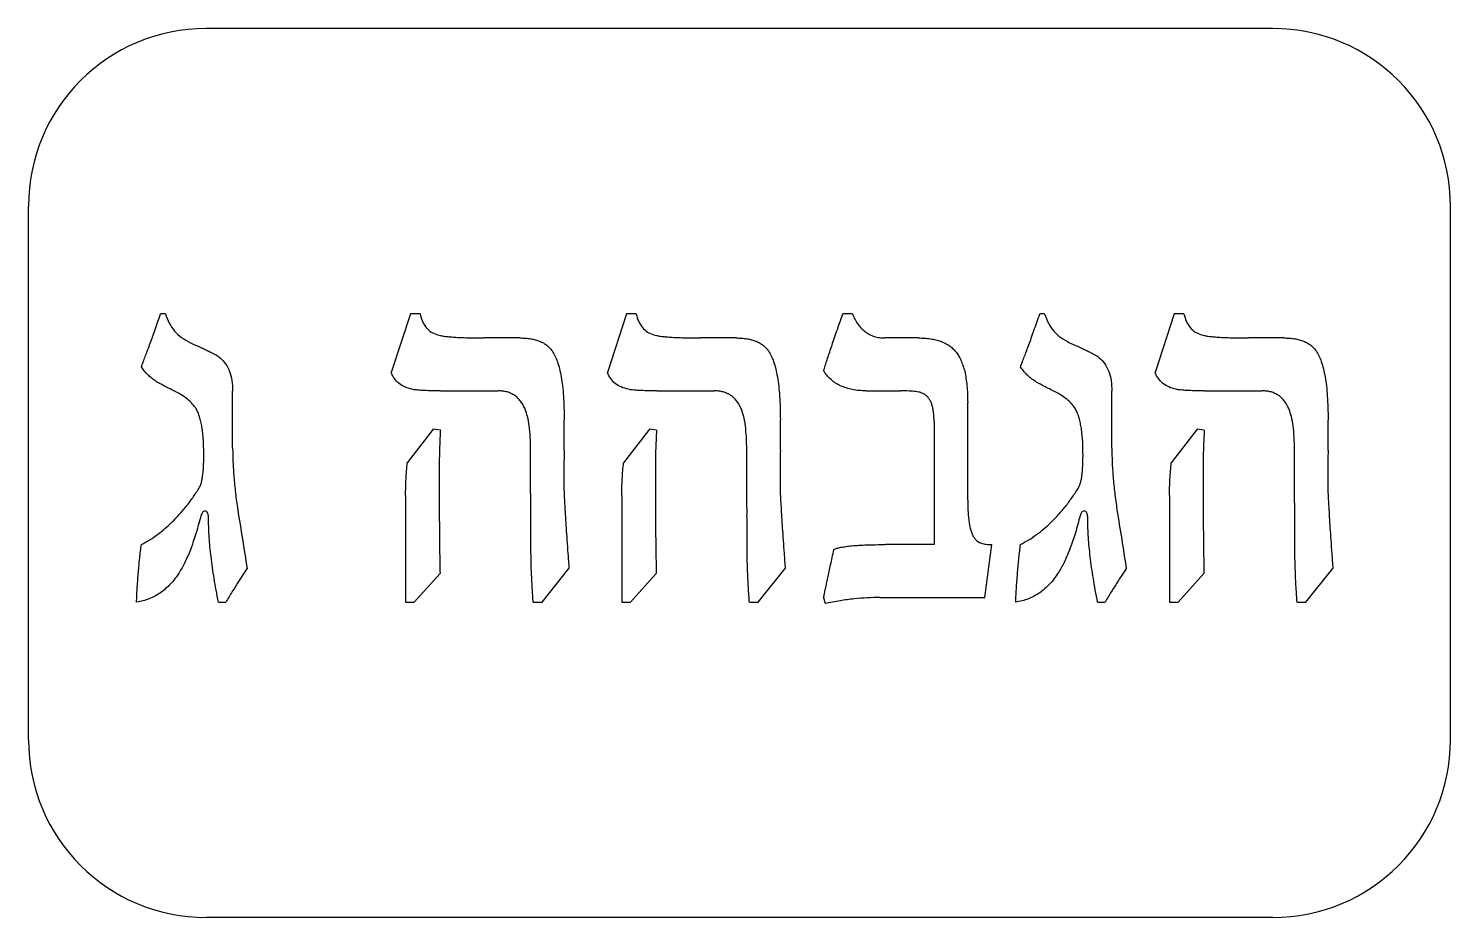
# Model space of a CAD drawing. Header units: inches. Extents: x -4 to 8.2, y -13.6 to 2.5.
# Drawn here: x 0.1 to 4.1, y -13 to -10.5 of the extents above; entities that cross this region are included whole.
import ezdxf

# ---------------------------------------------------------------- set-up
doc = ezdxf.new("R2010")
doc.units = ezdxf.units.IN
doc.header["$MEASUREMENT"] = 0

msp = doc.modelspace()

# ---------------------------------------------------------------- linework, layer by layer
at = {"color": 7, "linetype": 'Continuous', "lineweight": 25}
for p, q in [((3.6, -10.5), (0.6, -10.5)), ((0.1, -12.5), (0.1, -11)), ((4.1, -12.5), (4.1, -11)), ((0.4851, -11.3027), (0.4716, -11.3027)), ((1.1743, -11.3027), (1.1203, -11.4678)), ((1.2014, -11.3027), (1.1743, -11.3027)), ((1.7824, -11.3027), (1.7284, -11.4678)), ((1.8095, -11.3027), (1.7824, -11.3027)), ((2.4176, -11.3027), (2.3905, -11.3027)), ((2.9581, -11.3027), (2.9446, -11.3027)), ((3.323, -11.3027), (3.2689, -11.4678)), ((3.35, -11.3027), (3.323, -11.3027)), ((1.4822, -11.3703), (1.3829, -11.3703)), ((2.0903, -11.3703), (1.991, -11.3703)), ((2.6025, -11.3703), (2.509, -11.3703)), ((3.6308, -11.3703), (3.5316, -11.3703)), ((0.6743, -11.68), (0.6743, -11.52)), ((1.2592, -11.5189), (1.4209, -11.5189)), ((1.8673, -11.5189), (2.0291, -11.5189)), ((2.4564, -11.5189), (2.5529, -11.5189)), ((3.1473, -11.68), (3.1473, -11.52)), ((3.4079, -11.5189), (3.5696, -11.5189)), ((2.7419, -11.8266), (2.7419, -11.5516)), ((1.2387, -11.627), (1.1657, -11.7216)), ((1.2588, -11.63), (1.2387, -11.627)), ((1.6068, -11.6868), (1.6068, -11.6011)), ((1.8468, -11.627), (1.7738, -11.7216)), ((1.8669, -11.63), (1.8468, -11.627)), ((2.2149, -11.6868), (2.2149, -11.6011)), ((2.6473, -11.6053), (2.6473, -11.9514)), ((3.3874, -11.627), (3.3143, -11.7216)), ((3.4074, -11.63), (3.3874, -11.627)), ((3.7554, -11.6868), (3.7554, -11.6011)), ((1.1608, -11.8137), (1.1608, -12.1135)), ((1.7689, -11.8137), (1.7689, -12.1135)), ((3.3095, -11.8137), (3.3095, -12.1135)), ((2.6473, -11.9514), (2.5103, -11.9514)), ((2.7902, -12.1), (2.8095, -11.9514)), ((1.1853, -12.1135), (1.2577, -12.0324)), ((1.5447, -12.1135), (1.6203, -12.0189)), ((1.7934, -12.1135), (1.8658, -12.0324)), ((2.1528, -12.1135), (2.2284, -12.0189)), ((3.334, -12.1135), (3.4064, -12.0324)), ((3.6933, -12.1135), (3.7689, -12.0189)), ((0.6344, -12.1135), (0.6551, -12.1135)), ((1.1608, -12.1135), (1.1853, -12.1135)), ((1.5198, -12.1135), (1.5447, -12.1135)), ((1.7689, -12.1135), (1.7934, -12.1135)), ((2.1279, -12.1135), (2.1528, -12.1135)), ((2.3365, -12.1), (2.3409, -12.1165)), ((2.4951, -12.1), (2.7902, -12.1)), ((3.1074, -12.1135), (3.1281, -12.1135)), ((3.3095, -12.1135), (3.334, -12.1135)), ((3.6684, -12.1135), (3.6933, -12.1135)), ((3.6, -13), (0.6, -13))]:
    msp.add_line(p, q, dxfattribs=at)
for centre, start, end in [((0.6, -11), 90, 180), ((3.6, -11), 0, 90), ((0.6, -12.5), 180, 270), ((3.6, -12.5), 270, 0)]:
    msp.add_arc(centre, 0.5, start, end, dxfattribs=at)
for points, knots in [([(0.4176, -11.4514), (0.4193, -11.447), (0.4229, -11.4378), (0.4283, -11.4232), (0.4346, -11.4071), (0.4409, -11.3893), (0.4481, -11.3699), (0.4553, -11.3488), (0.4634, -11.3263), (0.4688, -11.3107), (0.4716, -11.3027)], [0, 0, 0, 0, 0.088745, 0.187171, 0.295754, 0.416527, 0.545739, 0.687163, 0.838732, 1, 1, 1, 1]), ([(0.4851, -11.3027), (0.4884, -11.3115), (0.4946, -11.3288), (0.5104, -11.3515), (0.5307, -11.3705), (0.547, -11.3793), (0.5554, -11.3838)], [0, 0, 0, 0, 0.254343, 0.497532, 0.742187, 1, 1, 1, 1]), ([(1.2014, -11.3027), (1.2033, -11.31), (1.207, -11.3237), (1.218, -11.3412), (1.2326, -11.3548), (1.2448, -11.3593), (1.251, -11.3616)], [0, 0, 0, 0, 0.276963, 0.52287, 0.757305, 1, 1, 1, 1]), ([(1.8095, -11.3027), (1.8114, -11.31), (1.8151, -11.3237), (1.8261, -11.3412), (1.8407, -11.3548), (1.8529, -11.3593), (1.8591, -11.3616)], [0, 0, 0, 0, 0.276963, 0.52287, 0.757305, 1, 1, 1, 1]), ([(2.3365, -11.4625), (2.3381, -11.4578), (2.3414, -11.4476), (2.3463, -11.4316), (2.3524, -11.4141), (2.3585, -11.3948), (2.3659, -11.3742), (2.3733, -11.3517), (2.3819, -11.3278), (2.3876, -11.3112), (2.3905, -11.3027)], [0, 0, 0, 0, 0.089432, 0.189162, 0.298772, 0.418671, 0.548471, 0.688551, 0.839728, 1, 1, 1, 1]), ([(2.4176, -11.3027), (2.4199, -11.308), (2.4244, -11.3183), (2.4329, -11.3322), (2.4427, -11.344), (2.4538, -11.3536), (2.4659, -11.3611), (2.4793, -11.3665), (2.4938, -11.3697), (2.5038, -11.3701), (2.509, -11.3703)], [0, 0, 0, 0, 0.143664, 0.276144, 0.400603, 0.519971, 0.636076, 0.752116, 0.872989, 1, 1, 1, 1]), ([(2.8905, -11.4514), (2.8922, -11.447), (2.8958, -11.4378), (2.9012, -11.4232), (2.9075, -11.4071), (2.9139, -11.3893), (2.921, -11.3699), (2.9282, -11.3488), (2.9364, -11.3263), (2.9418, -11.3107), (2.9446, -11.3027)], [0, 0, 0, 0, 0.088745, 0.187171, 0.295754, 0.416527, 0.545739, 0.687163, 0.838732, 1, 1, 1, 1]), ([(2.9581, -11.3027), (2.9613, -11.3115), (2.9676, -11.3288), (2.9834, -11.3515), (3.0036, -11.3705), (3.02, -11.3793), (3.0284, -11.3838)], [0, 0, 0, 0, 0.254343, 0.497532, 0.742187, 1, 1, 1, 1]), ([(3.35, -11.3027), (3.352, -11.31), (3.3557, -11.3237), (3.3667, -11.3412), (3.3812, -11.3548), (3.3934, -11.3593), (3.3996, -11.3616)], [0, 0, 0, 0, 0.276963, 0.52287, 0.757305, 1, 1, 1, 1]), ([(0.5554, -11.3838), (0.561, -11.3862), (0.5715, -11.3909), (0.5864, -11.3977), (0.5995, -11.4037), (0.6108, -11.4095), (0.6205, -11.4142), (0.6281, -11.4187), (0.6343, -11.4222), (0.6375, -11.4247), (0.6389, -11.4258)], [0, 0, 0, 0, 0.1950332, 0.3687621, 0.5232589, 0.659533, 0.7736039, 0.8696333, 0.9435707, 1, 1, 1, 1]), ([(1.251, -11.3616), (1.2537, -11.3624), (1.2599, -11.3641), (1.2706, -11.3656), (1.2835, -11.367), (1.2989, -11.3683), (1.3166, -11.3691), (1.3366, -11.3697), (1.359, -11.3701), (1.3747, -11.3702), (1.3829, -11.3703)], [0, 0, 0, 0, 0.064141, 0.144809, 0.244209, 0.35931, 0.493282, 0.644702, 0.8136, 1, 1, 1, 1]), ([(1.4822, -11.3703), (1.4875, -11.3704), (1.4976, -11.3706), (1.5123, -11.3724), (1.5257, -11.375), (1.5377, -11.379), (1.5485, -11.3842), (1.5581, -11.3902), (1.5662, -11.3978), (1.5707, -11.4035), (1.573, -11.4064)], [0, 0, 0, 0, 0.155905, 0.300183, 0.433795, 0.558592, 0.67379, 0.784986, 0.892292, 1, 1, 1, 1]), ([(1.8591, -11.3616), (1.8618, -11.3624), (1.868, -11.3641), (1.8787, -11.3656), (1.8916, -11.367), (1.907, -11.3683), (1.9247, -11.3691), (1.9447, -11.3697), (1.9671, -11.3701), (1.9828, -11.3702), (1.991, -11.3703)], [0, 0, 0, 0, 0.064141, 0.144809, 0.244209, 0.35931, 0.493282, 0.644702, 0.8136, 1, 1, 1, 1]), ([(2.0903, -11.3703), (2.0956, -11.3704), (2.1057, -11.3706), (2.1204, -11.3724), (2.1338, -11.375), (2.1458, -11.379), (2.1566, -11.3842), (2.1662, -11.3902), (2.1743, -11.3978), (2.1788, -11.4035), (2.1811, -11.4064)], [0, 0, 0, 0, 0.155905, 0.300183, 0.433795, 0.558592, 0.67379, 0.784986, 0.892292, 1, 1, 1, 1]), ([(2.6025, -11.3703), (2.6085, -11.3704), (2.62, -11.3707), (2.6367, -11.3722), (2.6518, -11.3755), (2.6658, -11.3793), (2.6782, -11.385), (2.6896, -11.3915), (2.6997, -11.3993), (2.7052, -11.4056), (2.7079, -11.4087)], [0, 0, 0, 0, 0.154882, 0.297665, 0.431592, 0.554911, 0.67232, 0.78413, 0.893056, 1, 1, 1, 1]), ([(3.0284, -11.3838), (3.034, -11.3862), (3.0445, -11.3909), (3.0593, -11.3977), (3.0725, -11.4037), (3.0837, -11.4095), (3.0934, -11.4142), (3.1011, -11.4187), (3.1072, -11.4222), (3.1104, -11.4247), (3.1118, -11.4258)], [0, 0, 0, 0, 0.195033, 0.368762, 0.523259, 0.659533, 0.773604, 0.869633, 0.943571, 1, 1, 1, 1]), ([(3.3996, -11.3616), (3.4024, -11.3624), (3.4085, -11.3641), (3.4192, -11.3656), (3.4322, -11.367), (3.4475, -11.3683), (3.4652, -11.3691), (3.4853, -11.3697), (3.5077, -11.3701), (3.5234, -11.3702), (3.5316, -11.3703)], [0, 0, 0, 0, 0.0641408, 0.144809, 0.2442088, 0.3593096, 0.4932817, 0.6447017, 0.8136004, 1, 1, 1, 1]), ([(3.6308, -11.3703), (3.6361, -11.3704), (3.6463, -11.3706), (3.6609, -11.3724), (3.6743, -11.375), (3.6864, -11.379), (3.6971, -11.3842), (3.7067, -11.3902), (3.7149, -11.3978), (3.7194, -11.4035), (3.7216, -11.4064)], [0, 0, 0, 0, 0.155905, 0.300183, 0.433795, 0.558592, 0.67379, 0.784986, 0.892292, 1, 1, 1, 1]), ([(0.6389, -11.4258), (0.6444, -11.4312), (0.6557, -11.4423), (0.6665, -11.4648), (0.6735, -11.491), (0.674, -11.5099), (0.6743, -11.52)], [0, 0, 0, 0, 0.223089, 0.454081, 0.710545, 1, 1, 1, 1]), ([(1.573, -11.4064), (1.5758, -11.4109), (1.5818, -11.4205), (1.5882, -11.4376), (1.5943, -11.4574), (1.5986, -11.4803), (1.6026, -11.5061), (1.6048, -11.5351), (1.6067, -11.567), (1.6067, -11.5894), (1.6068, -11.6011)], [0, 0, 0, 0, 0.079515, 0.16953, 0.273113, 0.389512, 0.519749, 0.664986, 0.824678, 1, 1, 1, 1]), ([(2.1811, -11.4064), (2.1839, -11.4109), (2.1899, -11.4205), (2.1964, -11.4376), (2.2024, -11.4574), (2.2067, -11.4803), (2.2107, -11.5061), (2.2129, -11.5351), (2.2148, -11.567), (2.2148, -11.5894), (2.2149, -11.6011)], [0, 0, 0, 0, 0.079515, 0.16953, 0.273113, 0.389512, 0.519749, 0.664986, 0.824678, 1, 1, 1, 1]), ([(2.7079, -11.4087), (2.7107, -11.4123), (2.7166, -11.4199), (2.723, -11.4335), (2.729, -11.4485), (2.7339, -11.4655), (2.7373, -11.4844), (2.7401, -11.5051), (2.7414, -11.5278), (2.7417, -11.5435), (2.7419, -11.5516)], [0, 0, 0, 0, 0.092089, 0.191868, 0.299641, 0.417184, 0.545131, 0.684728, 0.836144, 1, 1, 1, 1]), ([(3.1118, -11.4258), (3.1174, -11.4312), (3.1287, -11.4423), (3.1395, -11.4648), (3.1464, -11.491), (3.147, -11.5099), (3.1473, -11.52)], [0, 0, 0, 0, 0.223089, 0.454081, 0.710545, 1, 1, 1, 1]), ([(3.7216, -11.4064), (3.7244, -11.4109), (3.7305, -11.4205), (3.7369, -11.4376), (3.7429, -11.4574), (3.7473, -11.4803), (3.7512, -11.5061), (3.7535, -11.5351), (3.7553, -11.567), (3.7554, -11.5894), (3.7554, -11.6011)], [0, 0, 0, 0, 0.079515, 0.16953, 0.273113, 0.389512, 0.519749, 0.664986, 0.824678, 1, 1, 1, 1]), ([(0.4592, -11.4925), (0.4549, -11.4896), (0.4466, -11.4838), (0.4355, -11.4738), (0.4255, -11.4632), (0.4202, -11.4553), (0.4176, -11.4514)], [0, 0, 0, 0, 0.261477, 0.515185, 0.758518, 1, 1, 1, 1]), ([(1.1792, -11.5147), (1.1724, -11.5128), (1.1593, -11.5092), (1.1421, -11.4991), (1.1286, -11.4851), (1.1231, -11.4736), (1.1203, -11.4678)], [0, 0, 0, 0, 0.26894, 0.516334, 0.754281, 1, 1, 1, 1]), ([(1.7873, -11.5147), (1.7805, -11.5128), (1.7674, -11.5092), (1.7502, -11.4991), (1.7367, -11.4851), (1.7312, -11.4736), (1.7284, -11.4678)], [0, 0, 0, 0, 0.26894, 0.516334, 0.754281, 1, 1, 1, 1]), ([(2.4564, -11.5189), (2.4497, -11.5188), (2.4366, -11.5185), (2.4177, -11.5157), (2.4004, -11.5113), (2.3845, -11.5052), (2.3701, -11.4973), (2.3572, -11.4876), (2.3457, -11.476), (2.3396, -11.4671), (2.3365, -11.4625)], [0, 0, 0, 0, 0.146307, 0.283266, 0.410683, 0.533126, 0.64967, 0.766005, 0.881219, 1, 1, 1, 1]), ([(2.9321, -11.4925), (2.9279, -11.4896), (2.9196, -11.4838), (2.9085, -11.4738), (2.8985, -11.4632), (2.8932, -11.4553), (2.8905, -11.4514)], [0, 0, 0, 0, 0.261477, 0.515185, 0.758518, 1, 1, 1, 1]), ([(3.3278, -11.5147), (3.321, -11.5128), (3.308, -11.5092), (3.2908, -11.4991), (3.2772, -11.4851), (3.2717, -11.4736), (3.2689, -11.4678)], [0, 0, 0, 0, 0.26894, 0.516334, 0.754281, 1, 1, 1, 1]), ([(0.5073, -11.5179), (0.5014, -11.515), (0.4909, -11.5099), (0.4772, -11.5025), (0.4668, -11.4973), (0.4613, -11.4939), (0.4592, -11.4925)], [0, 0, 0, 0, 0.35915, 0.643738, 0.858941, 1, 1, 1, 1]), ([(0.5719, -11.5698), (0.5687, -11.5651), (0.5618, -11.555), (0.5472, -11.5419), (0.5288, -11.5291), (0.5148, -11.5218), (0.5073, -11.5179)], [0, 0, 0, 0, 0.203232, 0.434547, 0.698293, 1, 1, 1, 1]), ([(1.2592, -11.5189), (1.2499, -11.5189), (1.2331, -11.5189), (1.2104, -11.518), (1.193, -11.5171), (1.1832, -11.5154), (1.1792, -11.5147)], [0, 0, 0, 0, 0.347377, 0.629152, 0.848142, 1, 1, 1, 1]), ([(1.4972, -11.5709), (1.4953, -11.5667), (1.4917, -11.5588), (1.4849, -11.548), (1.4767, -11.5391), (1.4679, -11.5314), (1.4574, -11.5261), (1.4463, -11.5217), (1.4339, -11.5194), (1.4254, -11.5191), (1.4209, -11.5189)], [0, 0, 0, 0, 0.1377661, 0.2647477, 0.3859023, 0.5028484, 0.6196183, 0.7407919, 0.8649679, 1, 1, 1, 1]), ([(1.8673, -11.5189), (1.858, -11.5189), (1.8412, -11.5189), (1.8185, -11.518), (1.8011, -11.5171), (1.7913, -11.5154), (1.7873, -11.5147)], [0, 0, 0, 0, 0.347377, 0.629152, 0.848142, 1, 1, 1, 1]), ([(2.1053, -11.5709), (2.1034, -11.5667), (2.0998, -11.5588), (2.093, -11.548), (2.0848, -11.5391), (2.076, -11.5314), (2.0655, -11.5261), (2.0544, -11.5217), (2.042, -11.5194), (2.0335, -11.5191), (2.0291, -11.5189)], [0, 0, 0, 0, 0.1377661, 0.2647477, 0.3859023, 0.5028484, 0.6196183, 0.7407919, 0.8649679, 1, 1, 1, 1]), ([(2.6201, -11.5284), (2.6169, -11.5269), (2.6093, -11.5232), (2.5944, -11.5208), (2.5753, -11.5192), (2.5609, -11.519), (2.5529, -11.5189)], [0, 0, 0, 0, 0.154825, 0.369119, 0.651087, 1, 1, 1, 1]), ([(2.9803, -11.5179), (2.9744, -11.515), (2.9639, -11.5099), (2.9502, -11.5025), (2.9398, -11.4973), (2.9343, -11.4939), (2.9321, -11.4925)], [0, 0, 0, 0, 0.35915, 0.643738, 0.858941, 1, 1, 1, 1]), ([(3.0449, -11.5698), (3.0417, -11.5651), (3.0348, -11.555), (3.0202, -11.5419), (3.0018, -11.5291), (2.9878, -11.5218), (2.9803, -11.5179)], [0, 0, 0, 0, 0.203232, 0.434547, 0.698293, 1, 1, 1, 1]), ([(3.4079, -11.5189), (3.3986, -11.5189), (3.3817, -11.5189), (3.3591, -11.518), (3.3416, -11.5171), (3.3318, -11.5154), (3.3278, -11.5147)], [0, 0, 0, 0, 0.347377, 0.629152, 0.848142, 1, 1, 1, 1]), ([(3.6458, -11.5709), (3.6439, -11.5667), (3.6403, -11.5588), (3.6336, -11.548), (3.6254, -11.5391), (3.6165, -11.5314), (3.6061, -11.5261), (3.595, -11.5217), (3.5826, -11.5194), (3.574, -11.5191), (3.5696, -11.5189)], [0, 0, 0, 0, 0.137766, 0.264748, 0.385902, 0.502848, 0.619618, 0.740792, 0.864968, 1, 1, 1, 1]), ([(2.6473, -11.6053), (2.6472, -11.6005), (2.6471, -11.5913), (2.6458, -11.5782), (2.6438, -11.5664), (2.6408, -11.556), (2.6372, -11.5469), (2.6321, -11.5395), (2.6267, -11.5331), (2.6222, -11.53), (2.6201, -11.5284)], [0, 0, 0, 0, 0.169021, 0.323781, 0.465115, 0.591728, 0.705257, 0.809311, 0.90608, 1, 1, 1, 1]), ([(0.5932, -11.6984), (0.5931, -11.6911), (0.5929, -11.6772), (0.5922, -11.657), (0.5905, -11.6385), (0.5882, -11.6216), (0.5853, -11.6063), (0.5814, -11.5926), (0.5775, -11.5804), (0.5737, -11.5732), (0.5719, -11.5698)], [0, 0, 0, 0, 0.165365, 0.317992, 0.45983, 0.589453, 0.707191, 0.815454, 0.912418, 1, 1, 1, 1]), ([(1.5122, -11.6842), (1.5121, -11.6723), (1.5119, -11.65), (1.5088, -11.619), (1.5048, -11.5929), (1.4995, -11.5777), (1.4972, -11.5709)], [0, 0, 0, 0, 0.312325, 0.581713, 0.811213, 1, 1, 1, 1]), ([(2.1203, -11.6842), (2.1202, -11.6723), (2.12, -11.65), (2.1169, -11.619), (2.1129, -11.5929), (2.1077, -11.5777), (2.1053, -11.5709)], [0, 0, 0, 0, 0.3123253, 0.5817134, 0.8112127, 1, 1, 1, 1]), ([(3.0662, -11.6984), (3.0661, -11.6911), (3.0659, -11.6772), (3.0652, -11.657), (3.0634, -11.6385), (3.0611, -11.6216), (3.0583, -11.6063), (3.0544, -11.5926), (3.0504, -11.5804), (3.0467, -11.5732), (3.0449, -11.5698)], [0, 0, 0, 0, 0.165365, 0.317992, 0.45983, 0.589453, 0.707191, 0.815454, 0.912418, 1, 1, 1, 1]), ([(3.6608, -11.6842), (3.6607, -11.6723), (3.6606, -11.65), (3.6574, -11.619), (3.6535, -11.5929), (3.6482, -11.5777), (3.6458, -11.5709)], [0, 0, 0, 0, 0.3123253, 0.5817134, 0.8112127, 1, 1, 1, 1]), ([(1.2588, -11.63), (1.2584, -11.6355), (1.2576, -11.6472), (1.2569, -11.666), (1.2559, -11.6871), (1.2557, -11.7103), (1.255, -11.7358), (1.2553, -11.7635), (1.2551, -11.7935), (1.2553, -11.8142), (1.2554, -11.8249)], [0, 0, 0, 0, 0.0846467, 0.1811303, 0.2895161, 0.4086649, 0.5386419, 0.6815969, 0.8353817, 1, 1, 1, 1]), ([(1.8669, -11.63), (1.8665, -11.6355), (1.8657, -11.6472), (1.865, -11.666), (1.864, -11.6871), (1.8638, -11.7103), (1.8632, -11.7358), (1.8634, -11.7635), (1.8632, -11.7935), (1.8634, -11.8142), (1.8635, -11.8249)], [0, 0, 0, 0, 0.0846467, 0.1811303, 0.2895161, 0.4086649, 0.5386419, 0.6815969, 0.8353817, 1, 1, 1, 1]), ([(3.4074, -11.63), (3.4071, -11.6355), (3.4062, -11.6472), (3.4055, -11.666), (3.4045, -11.6871), (3.4043, -11.7103), (3.4037, -11.7358), (3.4039, -11.7635), (3.4038, -11.7935), (3.404, -11.8142), (3.4041, -11.8249)], [0, 0, 0, 0, 0.0846467, 0.1811303, 0.2895161, 0.4086649, 0.5386419, 0.6815969, 0.8353817, 1, 1, 1, 1]), ([(0.5797, -11.7932), (0.5808, -11.7911), (0.5833, -11.7866), (0.5859, -11.7787), (0.5882, -11.7692), (0.59, -11.7581), (0.5915, -11.7454), (0.5925, -11.7312), (0.5931, -11.7154), (0.5932, -11.7042), (0.5932, -11.6984)], [0, 0, 0, 0, 0.073309, 0.159024, 0.258152, 0.37565, 0.507678, 0.654524, 0.818578, 1, 1, 1, 1]), ([(0.6743, -11.68), (0.6745, -11.6931), (0.6748, -11.7201), (0.6778, -11.7621), (0.6821, -11.8069), (0.6864, -11.8376), (0.6887, -11.8534)], [0, 0, 0, 0, 0.224432, 0.466306, 0.724691, 1, 1, 1, 1]), ([(1.5134, -11.9644), (1.5134, -11.9619), (1.5134, -11.9559), (1.5134, -11.9454), (1.5135, -11.9321), (1.5131, -11.9159), (1.5133, -11.897), (1.5129, -11.8752), (1.5131, -11.8506), (1.5128, -11.824), (1.5125, -11.7975), (1.5127, -11.7729), (1.5123, -11.7511), (1.5125, -11.7322), (1.5121, -11.7162), (1.5122, -11.703), (1.5122, -11.6926), (1.5122, -11.6867), (1.5122, -11.6842)], [0, 0, 0, 0, 0.027128, 0.064806, 0.112281, 0.169556, 0.237377, 0.314998, 0.403164, 0.50113, 0.599096, 0.687263, 0.764884, 0.831951, 0.889226, 0.936701, 0.973625, 1, 1, 1, 1]), ([(1.6068, -11.6868), (1.6066, -11.6966), (1.6064, -11.7154), (1.6058, -11.7426), (1.6059, -11.7675), (1.606, -11.7833), (1.6061, -11.7909)], [0, 0, 0, 0, 0.281957, 0.543633, 0.782967, 1, 1, 1, 1]), ([(2.1215, -11.9644), (2.1215, -11.9619), (2.1215, -11.9559), (2.1215, -11.9454), (2.1216, -11.9321), (2.1212, -11.9159), (2.1214, -11.897), (2.121, -11.8752), (2.1212, -11.8506), (2.1209, -11.824), (2.1206, -11.7975), (2.1208, -11.7729), (2.1204, -11.7511), (2.1206, -11.7322), (2.1202, -11.7162), (2.1203, -11.703), (2.1203, -11.6926), (2.1203, -11.6867), (2.1203, -11.6842)], [0, 0, 0, 0, 0.027128, 0.064806, 0.112281, 0.169556, 0.237377, 0.314998, 0.403164, 0.50113, 0.599096, 0.687263, 0.764884, 0.831951, 0.889226, 0.936701, 0.973625, 1, 1, 1, 1]), ([(2.2149, -11.6868), (2.2147, -11.6966), (2.2145, -11.7154), (2.2139, -11.7426), (2.214, -11.7675), (2.2142, -11.7833), (2.2142, -11.7909)], [0, 0, 0, 0, 0.2819567, 0.5436331, 0.7829672, 1, 1, 1, 1]), ([(3.0527, -11.7932), (3.0538, -11.7911), (3.0562, -11.7866), (3.0588, -11.7787), (3.0612, -11.7692), (3.063, -11.7581), (3.0645, -11.7454), (3.0655, -11.7312), (3.0661, -11.7154), (3.0662, -11.7042), (3.0662, -11.6984)], [0, 0, 0, 0, 0.073309, 0.159024, 0.258152, 0.37565, 0.507678, 0.654524, 0.818578, 1, 1, 1, 1]), ([(3.1473, -11.68), (3.1475, -11.6931), (3.1478, -11.7201), (3.1508, -11.7621), (3.1551, -11.8069), (3.1594, -11.8376), (3.1617, -11.8534)], [0, 0, 0, 0, 0.224432, 0.466306, 0.724691, 1, 1, 1, 1]), ([(3.6621, -11.9644), (3.6621, -11.9619), (3.6621, -11.9559), (3.6621, -11.9454), (3.6621, -11.9321), (3.6618, -11.9159), (3.662, -11.897), (3.6615, -11.8752), (3.6617, -11.8506), (3.6614, -11.824), (3.6612, -11.7975), (3.6613, -11.7729), (3.6609, -11.7511), (3.6611, -11.7322), (3.6607, -11.7162), (3.6608, -11.703), (3.6608, -11.6926), (3.6608, -11.6867), (3.6608, -11.6842)], [0, 0, 0, 0, 0.027128, 0.064806, 0.112281, 0.169556, 0.237377, 0.314998, 0.403164, 0.50113, 0.599096, 0.687263, 0.764884, 0.831951, 0.889226, 0.936701, 0.973625, 1, 1, 1, 1]), ([(3.7554, -11.6868), (3.7553, -11.6966), (3.755, -11.7154), (3.7545, -11.7426), (3.7545, -11.7675), (3.7547, -11.7833), (3.7548, -11.7909)], [0, 0, 0, 0, 0.281957, 0.543633, 0.782967, 1, 1, 1, 1]), ([(1.1608, -11.8137), (1.161, -11.7978), (1.1614, -11.767), (1.1643, -11.7364), (1.1657, -11.7216)], [0, 0, 0, 0, 0.517621, 1, 1, 1, 1]), ([(1.7689, -11.8137), (1.7691, -11.7978), (1.7695, -11.767), (1.7724, -11.7364), (1.7738, -11.7216)], [0, 0, 0, 0, 0.517621, 1, 1, 1, 1]), ([(3.3095, -11.8137), (3.3097, -11.7978), (3.31, -11.767), (3.3129, -11.7364), (3.3143, -11.7216)], [0, 0, 0, 0, 0.517621, 1, 1, 1, 1]), ([(0.4176, -11.9514), (0.4252, -11.9471), (0.4407, -11.9385), (0.4629, -11.9234), (0.4842, -11.9064), (0.505, -11.8877), (0.5248, -11.8668), (0.5441, -11.8442), (0.5624, -11.8195), (0.5739, -11.8021), (0.5797, -11.7932)], [0, 0, 0, 0, 0.1147572, 0.2315607, 0.3502931, 0.472285, 0.597421, 0.7268601, 0.861218, 1, 1, 1, 1]), ([(1.6061, -11.7909), (1.6062, -11.7958), (1.6065, -11.807), (1.6074, -11.8258), (1.6087, -11.8485), (1.6105, -11.8751), (1.6123, -11.9055), (1.6146, -11.9398), (1.6174, -11.978), (1.6193, -12.0048), (1.6203, -12.0189)], [0, 0, 0, 0, 0.064713, 0.147039, 0.246995, 0.362742, 0.496993, 0.647039, 0.81473, 1, 1, 1, 1]), ([(2.2142, -11.7909), (2.2144, -11.7958), (2.2146, -11.807), (2.2155, -11.8258), (2.2168, -11.8485), (2.2186, -11.8751), (2.2204, -11.9055), (2.2227, -11.9398), (2.2255, -11.978), (2.2274, -12.0048), (2.2284, -12.0189)], [0, 0, 0, 0, 0.064713, 0.147039, 0.246995, 0.362742, 0.496993, 0.647039, 0.81473, 1, 1, 1, 1]), ([(2.8905, -11.9514), (2.8982, -11.9471), (2.9137, -11.9385), (2.9358, -11.9234), (2.9572, -11.9064), (2.978, -11.8877), (2.9978, -11.8668), (3.0171, -11.8442), (3.0354, -11.8195), (3.0469, -11.8021), (3.0527, -11.7932)], [0, 0, 0, 0, 0.114757, 0.231561, 0.350293, 0.472285, 0.597421, 0.72686, 0.861218, 1, 1, 1, 1]), ([(3.7548, -11.7909), (3.7549, -11.7958), (3.7552, -11.807), (3.7561, -11.8258), (3.7573, -11.8485), (3.7591, -11.8751), (3.7609, -11.9055), (3.7633, -11.9398), (3.7661, -11.978), (3.7679, -12.0048), (3.7689, -12.0189)], [0, 0, 0, 0, 0.064713, 0.147039, 0.246995, 0.362742, 0.496993, 0.647039, 0.81473, 1, 1, 1, 1]), ([(1.2554, -11.8249), (1.2555, -11.8404), (1.2556, -11.8726), (1.256, -11.9227), (1.2566, -11.9764), (1.2573, -12.0134), (1.2577, -12.0324)], [0, 0, 0, 0, 0.22379, 0.465896, 0.724287, 1, 1, 1, 1]), ([(1.8635, -11.8249), (1.8636, -11.8404), (1.8637, -11.8726), (1.8641, -11.9227), (1.8647, -11.9764), (1.8655, -12.0134), (1.8658, -12.0324)], [0, 0, 0, 0, 0.22379, 0.465896, 0.724287, 1, 1, 1, 1]), ([(2.7419, -11.8266), (2.742, -11.8332), (2.7422, -11.8459), (2.7429, -11.864), (2.7447, -11.8804), (2.7467, -11.8949), (2.7496, -11.9077), (2.7532, -11.9186), (2.757, -11.928), (2.7607, -11.933), (2.7624, -11.9353)], [0, 0, 0, 0, 0.176853, 0.338794, 0.486281, 0.615564, 0.731455, 0.834361, 0.922788, 1, 1, 1, 1]), ([(3.4041, -11.8249), (3.4041, -11.8404), (3.4042, -11.8726), (3.4047, -11.9227), (3.4053, -11.9764), (3.406, -12.0134), (3.4064, -12.0324)], [0, 0, 0, 0, 0.22379, 0.465896, 0.724287, 1, 1, 1, 1]), ([(0.5835, -11.8758), (0.5813, -11.8841), (0.577, -11.9002), (0.5703, -11.9235), (0.5631, -11.9452), (0.5557, -11.9653), (0.5482, -11.9839), (0.5403, -12.0009), (0.5324, -12.0163), (0.5266, -12.0258), (0.5238, -12.0303)], [0, 0, 0, 0, 0.155184, 0.300592, 0.438266, 0.56677, 0.687451, 0.799327, 0.903786, 1, 1, 1, 1]), ([(0.5968, -11.8568), (0.5954, -11.8571), (0.5924, -11.8577), (0.5885, -11.8618), (0.586, -11.8681), (0.5844, -11.873), (0.5835, -11.8758)], [0, 0, 0, 0, 0.170908, 0.371155, 0.647377, 1, 1, 1, 1]), ([(0.6068, -11.8823), (0.6067, -11.8785), (0.6065, -11.872), (0.6049, -11.864), (0.6019, -11.858), (0.5984, -11.8571), (0.5968, -11.8568)], [0, 0, 0, 0, 0.3773309, 0.65491, 0.8402659, 1, 1, 1, 1]), ([(0.6887, -11.8534), (0.6931, -11.881), (0.702, -11.9362), (0.7106, -11.9914), (0.7149, -12.0189)], [0, 0, 0, 0, 0.501441, 1, 1, 1, 1]), ([(3.0565, -11.8758), (3.0543, -11.8841), (3.05, -11.9002), (3.0433, -11.9235), (3.0361, -11.9452), (3.0287, -11.9653), (3.0212, -11.9839), (3.0133, -12.0009), (3.0054, -12.0163), (2.9996, -12.0258), (2.9967, -12.0303)], [0, 0, 0, 0, 0.155184, 0.300592, 0.438266, 0.56677, 0.687451, 0.799327, 0.903786, 1, 1, 1, 1]), ([(3.0698, -11.8568), (3.0684, -11.8571), (3.0654, -11.8577), (3.0615, -11.8618), (3.0589, -11.8681), (3.0574, -11.873), (3.0565, -11.8758)], [0, 0, 0, 0, 0.170908, 0.371155, 0.647377, 1, 1, 1, 1]), ([(3.0797, -11.8823), (3.0796, -11.8785), (3.0795, -11.872), (3.0778, -11.864), (3.0749, -11.858), (3.0714, -11.8571), (3.0698, -11.8568)], [0, 0, 0, 0, 0.3773309, 0.65491, 0.8402659, 1, 1, 1, 1]), ([(3.1617, -11.8534), (3.1661, -11.881), (3.175, -11.9362), (3.1836, -11.9914), (3.1878, -12.0189)], [0, 0, 0, 0, 0.501441, 1, 1, 1, 1]), ([(0.6344, -12.1135), (0.6322, -12.1021), (0.6278, -12.0799), (0.6224, -12.0472), (0.6174, -12.0162), (0.6138, -11.9864), (0.6104, -11.9583), (0.6084, -11.9316), (0.607, -11.9065), (0.6068, -11.8902), (0.6068, -11.8823)], [0, 0, 0, 0, 0.149341, 0.29075, 0.426362, 0.554165, 0.67625, 0.790693, 0.898576, 1, 1, 1, 1]), ([(3.1074, -12.1135), (3.1051, -12.1021), (3.1008, -12.0799), (3.0954, -12.0472), (3.0904, -12.0162), (3.0867, -11.9864), (3.0834, -11.9583), (3.0814, -11.9316), (3.08, -11.9065), (3.0798, -11.8902), (3.0797, -11.8823)], [0, 0, 0, 0, 0.149341, 0.29075, 0.426362, 0.554165, 0.67625, 0.790693, 0.898576, 1, 1, 1, 1]), ([(0.4041, -12.1135), (0.4047, -12.099), (0.4058, -12.0706), (0.4093, -12.0291), (0.4125, -11.9895), (0.4159, -11.9639), (0.4176, -11.9514)], [0, 0, 0, 0, 0.267521, 0.523794, 0.767356, 1, 1, 1, 1]), ([(2.3654, -11.9649), (2.3683, -11.9637), (2.3748, -11.9612), (2.3863, -11.9587), (2.4004, -11.9564), (2.4172, -11.9545), (2.4366, -11.9531), (2.4588, -11.9521), (2.4837, -11.9515), (2.5011, -11.9514), (2.5103, -11.9514)], [0, 0, 0, 0, 0.063086, 0.143346, 0.241458, 0.356352, 0.489678, 0.641576, 0.812143, 1, 1, 1, 1]), ([(2.7624, -11.9353), (2.7648, -11.9378), (2.7699, -11.9431), (2.7808, -11.948), (2.7942, -11.9508), (2.8041, -11.9512), (2.8095, -11.9514)], [0, 0, 0, 0, 0.200871, 0.425291, 0.686726, 1, 1, 1, 1]), ([(2.877, -12.1135), (2.8776, -12.099), (2.8788, -12.0706), (2.8823, -12.0291), (2.8855, -11.9895), (2.8889, -11.9639), (2.8905, -11.9514)], [0, 0, 0, 0, 0.267521, 0.523794, 0.767356, 1, 1, 1, 1]), ([(1.5198, -12.1135), (1.5188, -12.1001), (1.5169, -12.0738), (1.5151, -12.0355), (1.5137, -11.9993), (1.5135, -11.9758), (1.5134, -11.9644)], [0, 0, 0, 0, 0.2708642, 0.528684, 0.7707746, 1, 1, 1, 1]), ([(2.1279, -12.1135), (2.1269, -12.1001), (2.125, -12.0738), (2.1232, -12.0355), (2.1218, -11.9993), (2.1216, -11.9758), (2.1215, -11.9644)], [0, 0, 0, 0, 0.2708642, 0.528684, 0.7707746, 1, 1, 1, 1]), ([(2.3365, -12.1), (2.3373, -12.0962), (2.3391, -12.088), (2.3421, -12.075), (2.3453, -12.0605), (2.3486, -12.0443), (2.3525, -12.0267), (2.3564, -12.0074), (2.3609, -11.9867), (2.3639, -11.9723), (2.3654, -11.9649)], [0, 0, 0, 0, 0.084517, 0.18163, 0.289515, 0.408178, 0.539432, 0.681465, 0.834595, 1, 1, 1, 1]), ([(3.6684, -12.1135), (3.6674, -12.1001), (3.6655, -12.0738), (3.6638, -12.0355), (3.6623, -11.9993), (3.6622, -11.9758), (3.6621, -11.9644)], [0, 0, 0, 0, 0.2708642, 0.528684, 0.7707746, 1, 1, 1, 1]), ([(0.5238, -12.0303), (0.52, -12.036), (0.5126, -12.047), (0.4999, -12.0621), (0.4861, -12.0751), (0.4717, -12.0868), (0.4562, -12.0963), (0.4396, -12.1039), (0.4222, -12.11), (0.4101, -12.1123), (0.4041, -12.1135)], [0, 0, 0, 0, 0.135147, 0.265656, 0.391772, 0.513684, 0.634082, 0.754694, 0.876346, 1, 1, 1, 1]), ([(0.7149, -12.0189), (0.7109, -12.0247), (0.702, -12.0374), (0.6885, -12.0591), (0.6724, -12.0848), (0.6611, -12.1035), (0.6551, -12.1135)], [0, 0, 0, 0, 0.187355, 0.415565, 0.686767, 1, 1, 1, 1]), ([(2.9967, -12.0303), (2.993, -12.036), (2.9856, -12.047), (2.9729, -12.0621), (2.9591, -12.0751), (2.9447, -12.0868), (2.9291, -12.0963), (2.9126, -12.1039), (2.8952, -12.11), (2.8831, -12.1123), (2.877, -12.1135)], [0, 0, 0, 0, 0.135147, 0.265656, 0.391772, 0.513684, 0.634082, 0.754694, 0.876346, 1, 1, 1, 1]), ([(3.1878, -12.0189), (3.1839, -12.0247), (3.175, -12.0374), (3.1614, -12.0591), (3.1453, -12.0848), (3.1341, -12.1035), (3.1281, -12.1135)], [0, 0, 0, 0, 0.187355, 0.415565, 0.686767, 1, 1, 1, 1]), ([(2.4951, -12.1), (2.4834, -12.1002), (2.4592, -12.1007), (2.4217, -12.1038), (2.382, -12.1091), (2.3549, -12.114), (2.3409, -12.1165)], [0, 0, 0, 0, 0.225902, 0.467415, 0.725391, 1, 1, 1, 1])]:
    msp.add_open_spline(points, degree=3, knots=knots, dxfattribs=at)

doc.saveas('drawing.dxf')
